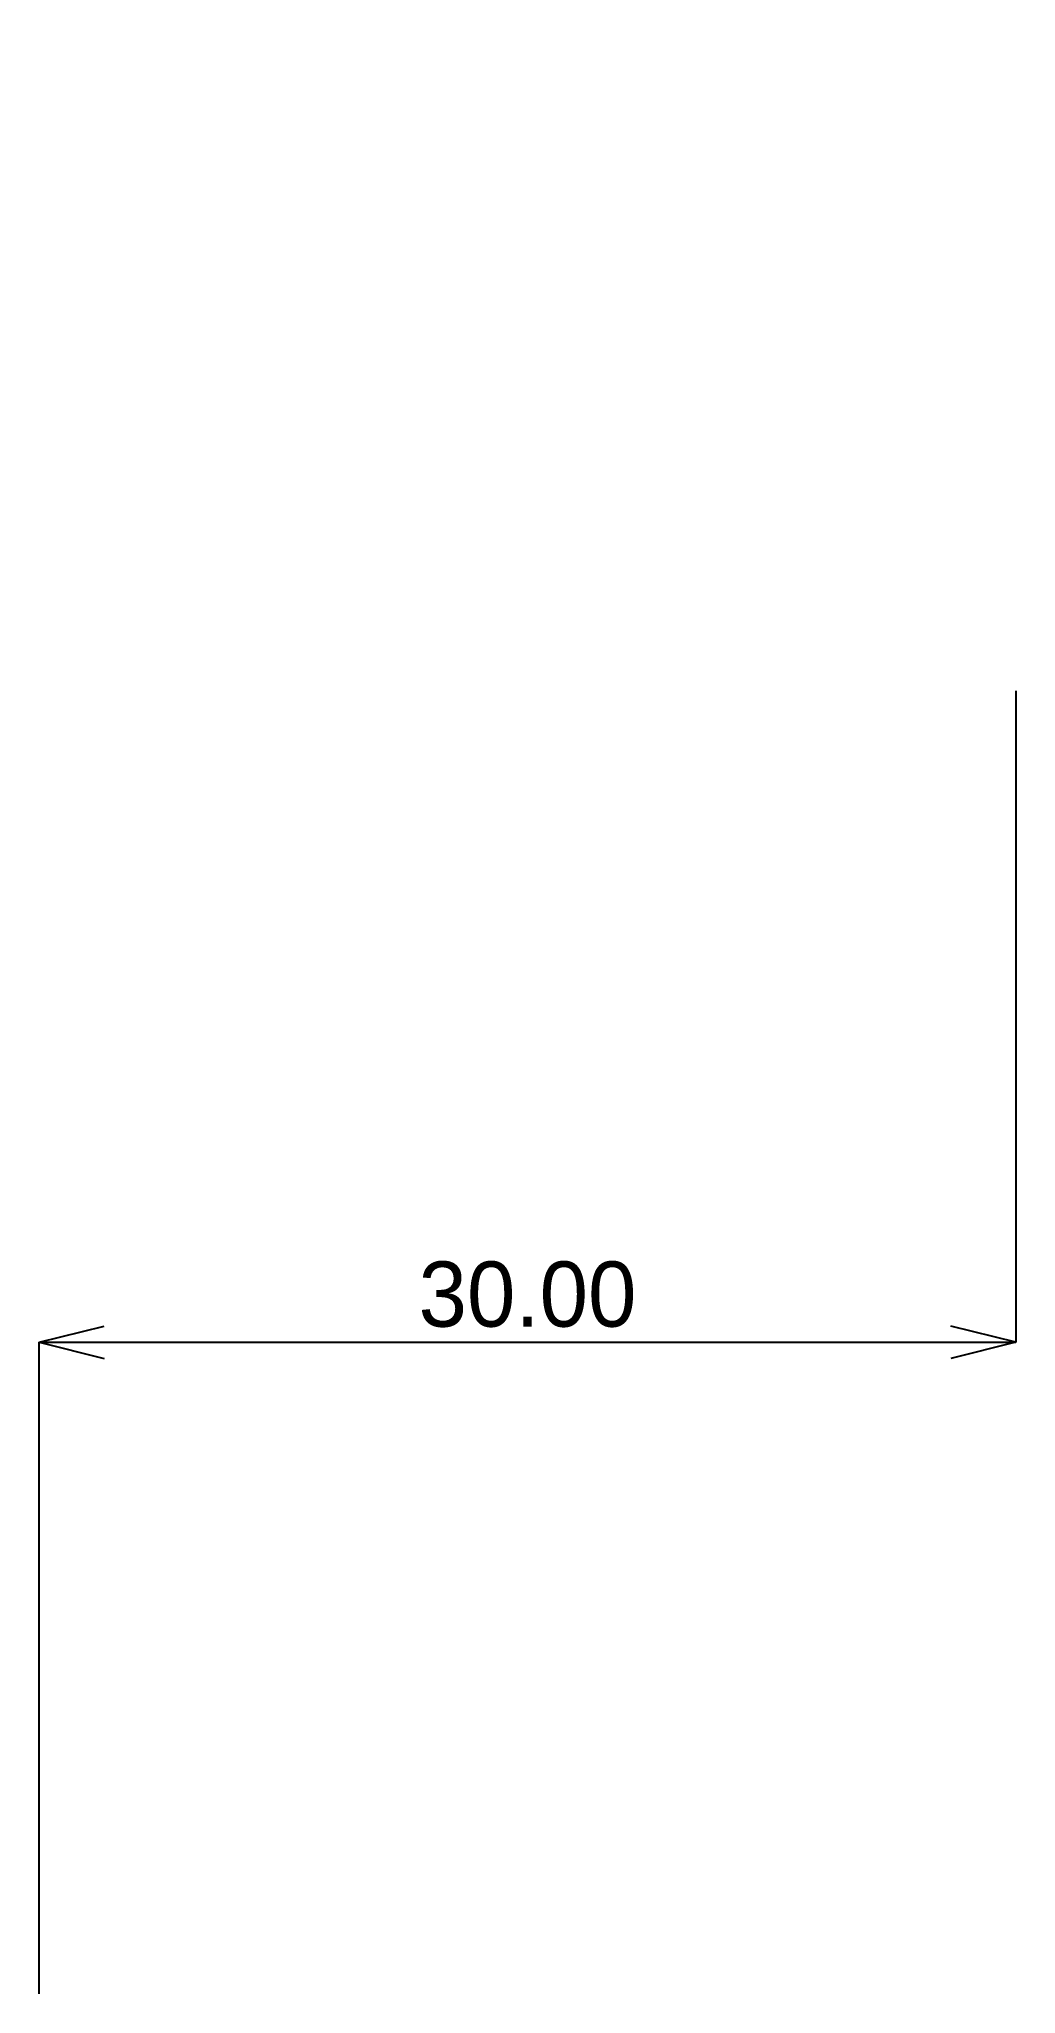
# Model space of a CAD drawing. Header units: millimetres. Extents: x 0 to 30, y 0 to 60.
import ezdxf
from ezdxf.enums import TextEntityAlignment as Align

# ---------------------------------------------------------------- set-up
doc = ezdxf.new("R2010")
doc.units = ezdxf.units.MM
doc.layers.get('0').update_dxf_attribs({"lineweight": 25, "true_color": 0xdce4ed})
doc.dimstyles.get("Standard").update_dxf_attribs({"dimtxt": 2, "dimasz": 2, "dimexe": 0.18, "dimexo": 0.0625, "dimgap": 1, "dimtad": 0, "dimtih": 1, "dimtoh": 1, "dimzin": 0, "dimdsep": 46, "dimcen": 0.09, "dimadec": 0, "dimazin": 0, "dimtfac": 1, "dimtdec": 4, "dimtofl": 0, "dimtmove": 0, "dimatfit": 3, "dimfxl": 1, "dimtolj": 1, "dimtzin": 0, "dimarcsym": 0})

# ---------------------------------------------------------------- blocks, each defined once
blk = doc.blocks.new('*D1')
for p, q in [((30, 40), (30, 20)), ((0, 20), (2, 20.5)), ((30, 20), (28, 20.5)), ((0, 0), (0, 20)), ((0, 20), (30, 20)), ((0, 20), (2, 19.5)), ((30, 20), (28, 19.5))]:
    blk.add_line(p, q)
blk.add_text('30.00', height=2).set_placement((15, 20.48), align=Align.CENTER)

msp = doc.modelspace()

# ---------------------------------------------------------------- dimensions: what is measured, and where the dimension line sits
dim = msp.add_linear_dim(base=(30, 60), p1=(0, 0), p2=(30, 40), dimstyle='STANDARD')
dim.commit()
dim.dimension.update_dxf_attribs({"geometry": '*D1', "text_midpoint": (15, 20.48)})

doc.saveas('drawing.dxf')
